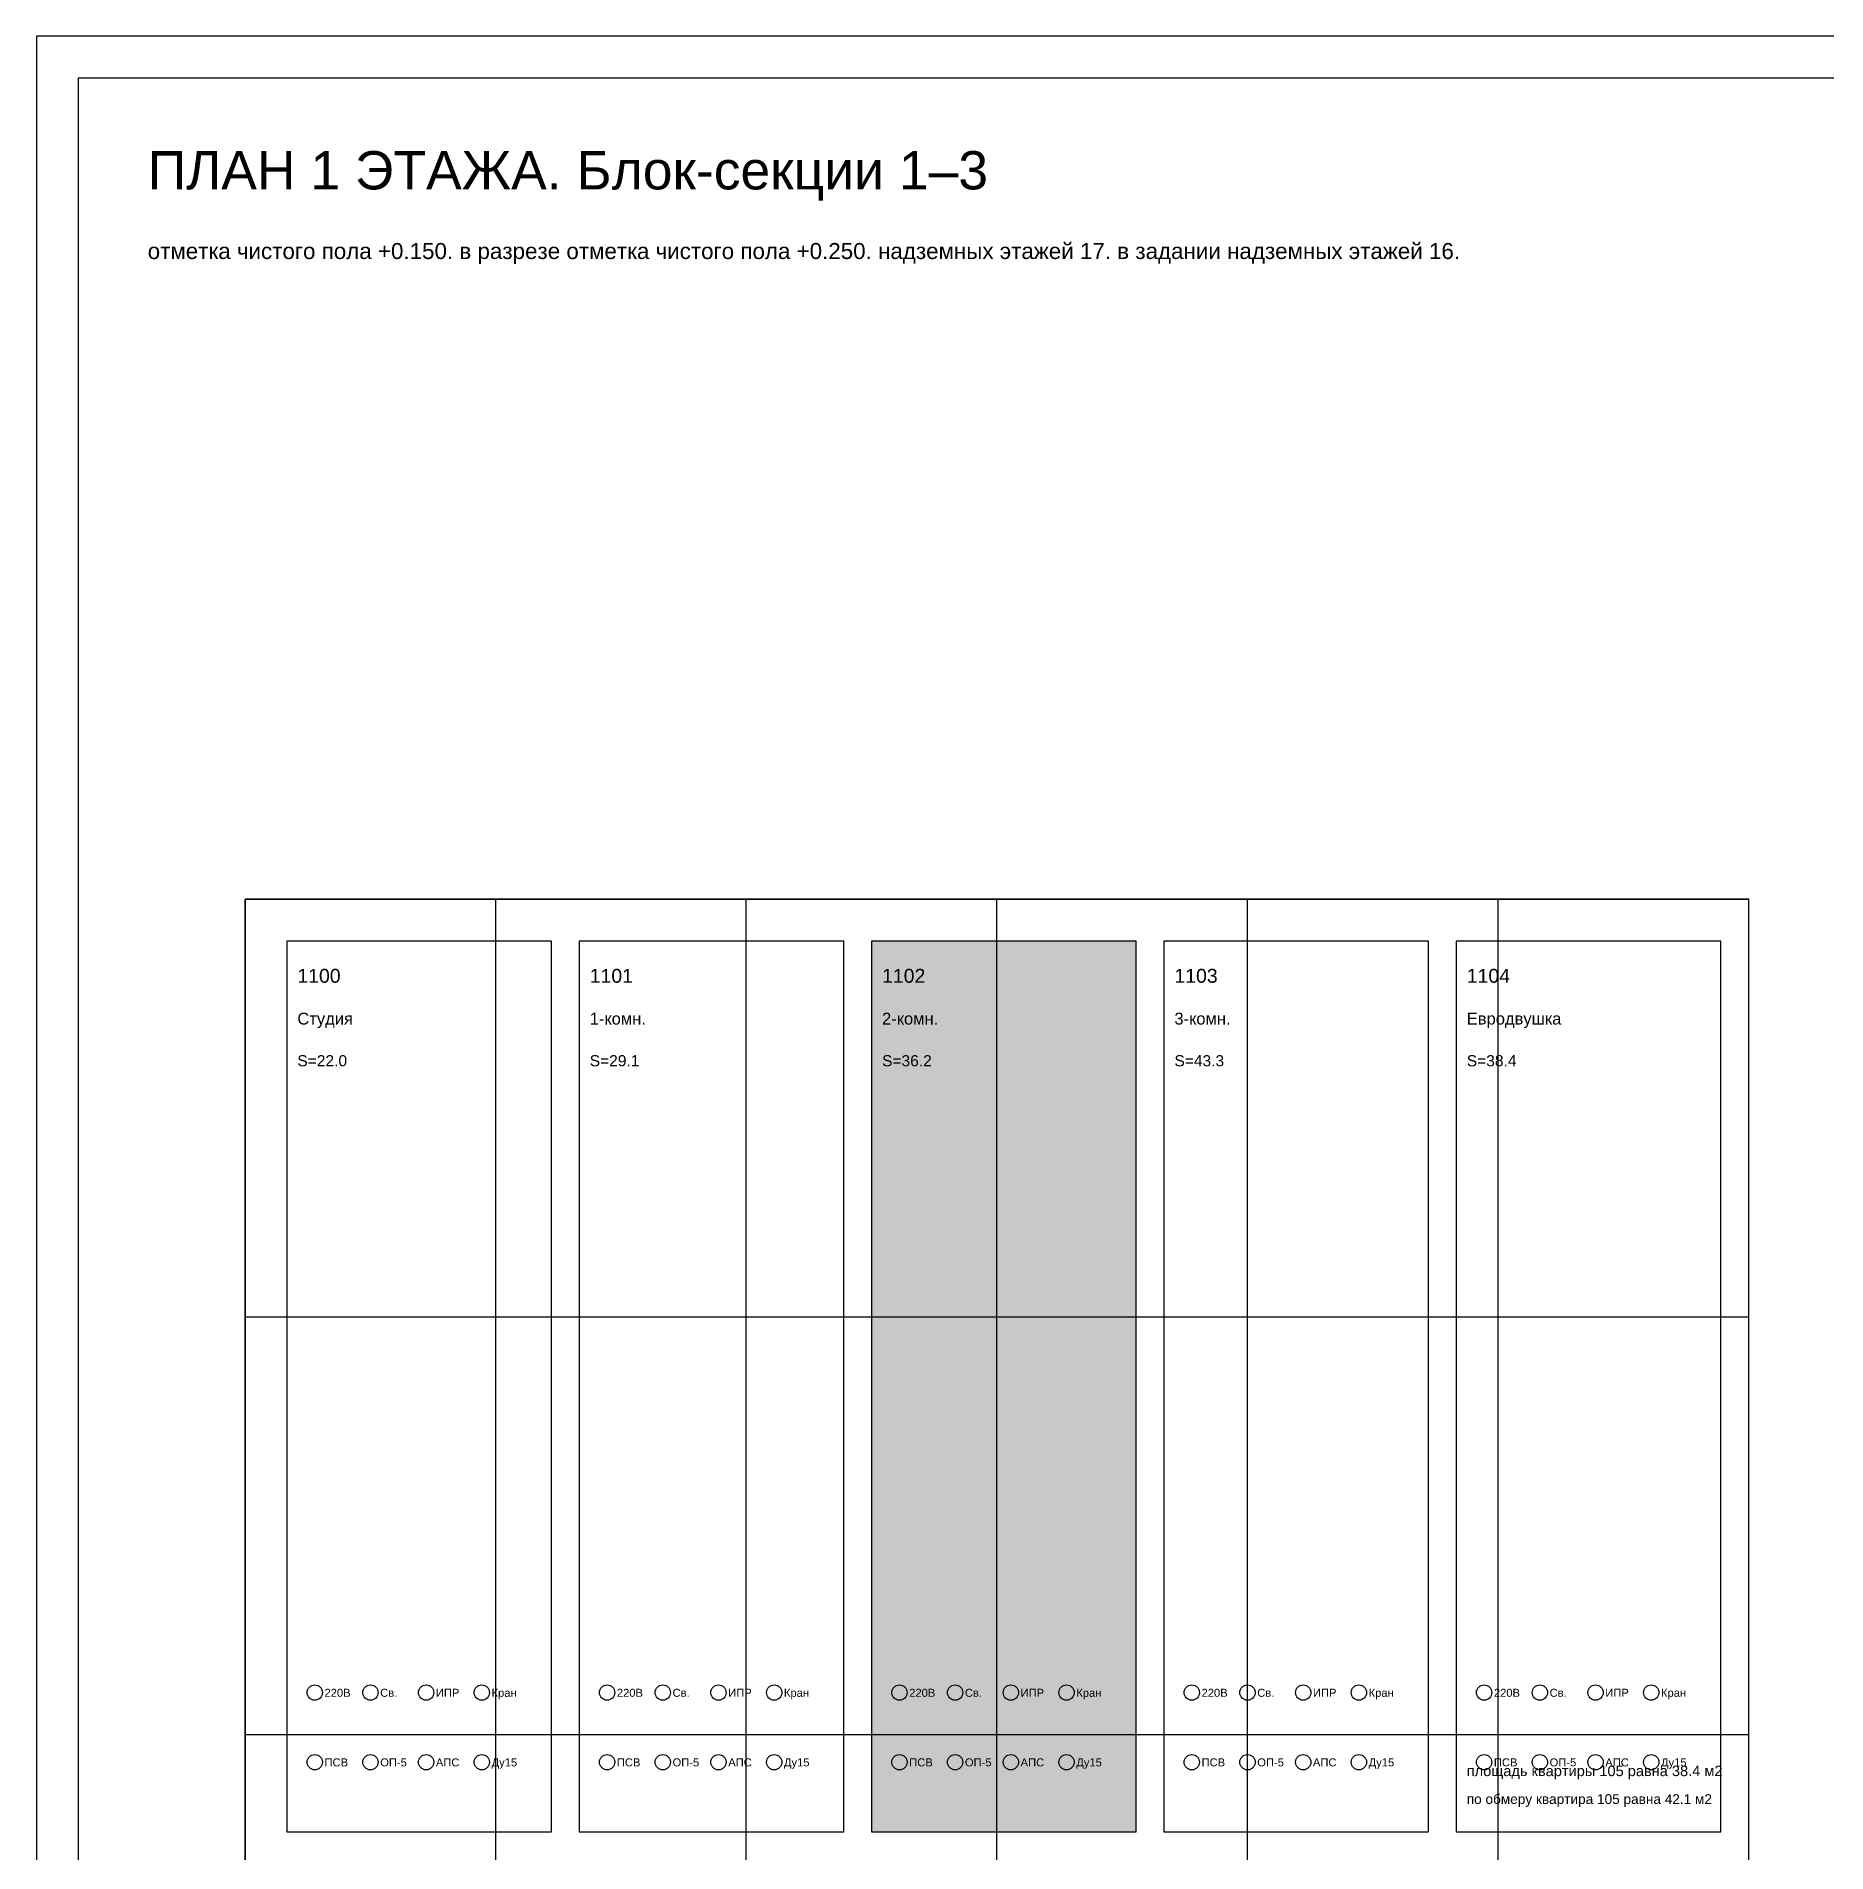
# Model space of a CAD drawing. Header units: millimetres. Extents: x 0 to 7008, y 0 to 594.
# Drawn here: x 0 to 257.2, y 333 to 594 of the extents above; entities that cross this region are included whole.
import ezdxf

# ---------------------------------------------------------------- set-up
doc = ezdxf.new("R2010")
doc.units = ezdxf.units.MM
for name, color, linetype in [('GRAPH', 7, 'Continuous'), ('TABLE_FILL', 8, 'Continuous'), ('TEXT', 2, 'Continuous')]:
    doc.layers.add(name, color=color, linetype=linetype)
doc.styles.get("Standard").update_dxf_attribs({"font": 'arial.ttf'})

msp = doc.modelspace()

# ---------------------------------------------------------------- hatches: boundary and pattern name
at = {"layer": 'TABLE_FILL'}
msp.add_hatch(color=7, dxfattribs=at).paths.add_polyline_path([(120, 336), (158, 336), (158, 464), (120, 464)])

# ---------------------------------------------------------------- linework, layer by layer
at = {"layer": 'GRAPH'}
for p, q in [((835, 588), (6, 588)), ((6, 588), (6, 6)), ((30, 110), (30, 470)), ((30, 470), (246, 470)), ((246, 470), (30, 470)), ((30, 470), (30, 110)), ((66, 110), (66, 470)), ((102, 110), (102, 470)), ((138, 110), (138, 470)), ((174, 110), (174, 470)), ((210, 110), (210, 470)), ((246, 110), (246, 470)), ((246, 110), (246, 470)), ((74, 464), (36, 464)), ((36, 464), (36, 336)), ((74, 336), (74, 464)), ((116, 464), (78, 464)), ((78, 464), (78, 336)), ((116, 336), (116, 464)), ((158, 464), (120, 464)), ((120, 464), (120, 336)), ((158, 336), (158, 464)), ((200, 464), (162, 464)), ((162, 464), (162, 336)), ((200, 336), (200, 464)), ((242, 464), (204, 464)), ((204, 464), (204, 336)), ((242, 336), (242, 464)), ((30, 410), (246, 410)), ((30, 350), (246, 350)), ((36, 336), (74, 336)), ((78, 336), (116, 336)), ((120, 336), (158, 336)), ((162, 336), (200, 336)), ((204, 336), (242, 336))]:
    msp.add_line(p, q, dxfattribs=at)
msp.add_lwpolyline([(0, 0), (841, 0), (841, 594), (0, 594)], close=True, dxfattribs=at)
for centre in [(40, 356), (48, 356), (56, 356), (64, 356), (82, 356), (90, 356), (98, 356), (106, 356), (124, 356), (132, 356), (140, 356), (148, 356), (166, 356), (174, 356), (182, 356), (190, 356), (208, 356), (216, 356), (224, 356), (232, 356), (40, 346), (48, 346), (56, 346), (64, 346), (82, 346), (90, 346), (98, 346), (106, 346), (124, 346), (132, 346), (140, 346), (148, 346), (166, 346), (174, 346), (182, 346), (190, 346), (208, 346), (216, 346), (224, 346), (232, 346)]:
    msp.add_circle(centre, 1.1, dxfattribs=at)

# ---------------------------------------------------------------- texts
at = {"layer": 'TEXT'}
for s, height, p in [('ПЛАН 1 ЭТАЖА. Блок-секции 1–3', 5.5, (16, 572)), ('отметка чистого пола +0.150. в разрезе отметка чистого пола +0.250. надземных этажей 17. в задании надземных этажей 16.', 2.3, (16, 562)), ('1100', 2, (37.5, 458)), ('1101', 2, (79.5, 458)), ('1102', 2, (121.5, 458)), ('1103', 2, (163.5, 458)), ('1104', 2, (205.5, 458)), ('Студия', 1.7, (37.5, 452)), ('1-комн.', 1.7, (79.5, 452)), ('2-комн.', 1.7, (121.5, 452)), ('3-комн.', 1.7, (163.5, 452)), ('Евродвушка', 1.7, (205.5, 452)), ('S=22.0', 1.6, (37.5, 446)), ('S=29.1', 1.6, (79.5, 446)), ('S=36.2', 1.6, (121.5, 446)), ('S=43.3', 1.6, (163.5, 446)), ('S=38.4', 1.6, (205.5, 446)), ('220В', 1.15, (41.4, 355.4)), ('Св.', 1.15, (49.4, 355.4)), ('ИПР', 1.15, (57.4, 355.4)), ('Кран', 1.15, (65.4, 355.4)), ('220В', 1.15, (83.4, 355.4)), ('Св.', 1.15, (91.4, 355.4)), ('ИПР', 1.15, (99.4, 355.4)), ('Кран', 1.15, (107.4, 355.4)), ('220В', 1.15, (125.4, 355.4)), ('Св.', 1.15, (133.4, 355.4)), ('ИПР', 1.15, (141.4, 355.4)), ('Кран', 1.15, (149.4, 355.4)), ('220В', 1.15, (167.4, 355.4)), ('Св.', 1.15, (175.4, 355.4)), ('ИПР', 1.15, (183.4, 355.4)), ('Кран', 1.15, (191.4, 355.4)), ('220В', 1.15, (209.4, 355.4)), ('Св.', 1.15, (217.4, 355.4)), ('ИПР', 1.15, (225.4, 355.4)), ('Кран', 1.15, (233.4, 355.4)), ('ПСВ', 1.15, (41.4, 345.4)), ('ОП-5', 1.15, (49.4, 345.4)), ('АПС', 1.15, (57.4, 345.4)), ('Ду15', 1.15, (65.4, 345.4)), ('ПСВ', 1.15, (83.4, 345.4)), ('ОП-5', 1.15, (91.4, 345.4)), ('АПС', 1.15, (99.4, 345.4)), ('Ду15', 1.15, (107.4, 345.4)), ('ПСВ', 1.15, (125.4, 345.4)), ('ОП-5', 1.15, (133.4, 345.4)), ('АПС', 1.15, (141.4, 345.4)), ('Ду15', 1.15, (149.4, 345.4)), ('ПСВ', 1.15, (167.4, 345.4)), ('ОП-5', 1.15, (175.4, 345.4)), ('АПС', 1.15, (183.4, 345.4)), ('Ду15', 1.15, (191.4, 345.4)), ('площадь квартиры 105 равна 38.4 м2', 1.5, (205.5, 344)), ('ПСВ', 1.15, (209.4, 345.4)), ('ОП-5', 1.15, (217.4, 345.4)), ('АПС', 1.15, (225.4, 345.4)), ('Ду15', 1.15, (233.4, 345.4)), ('по обмеру квартира 105 равна 42.1 м2', 1.4, (205.5, 340))]:
    msp.add_text(s, height=height, dxfattribs=at).set_placement(p)

doc.saveas('drawing.dxf')
